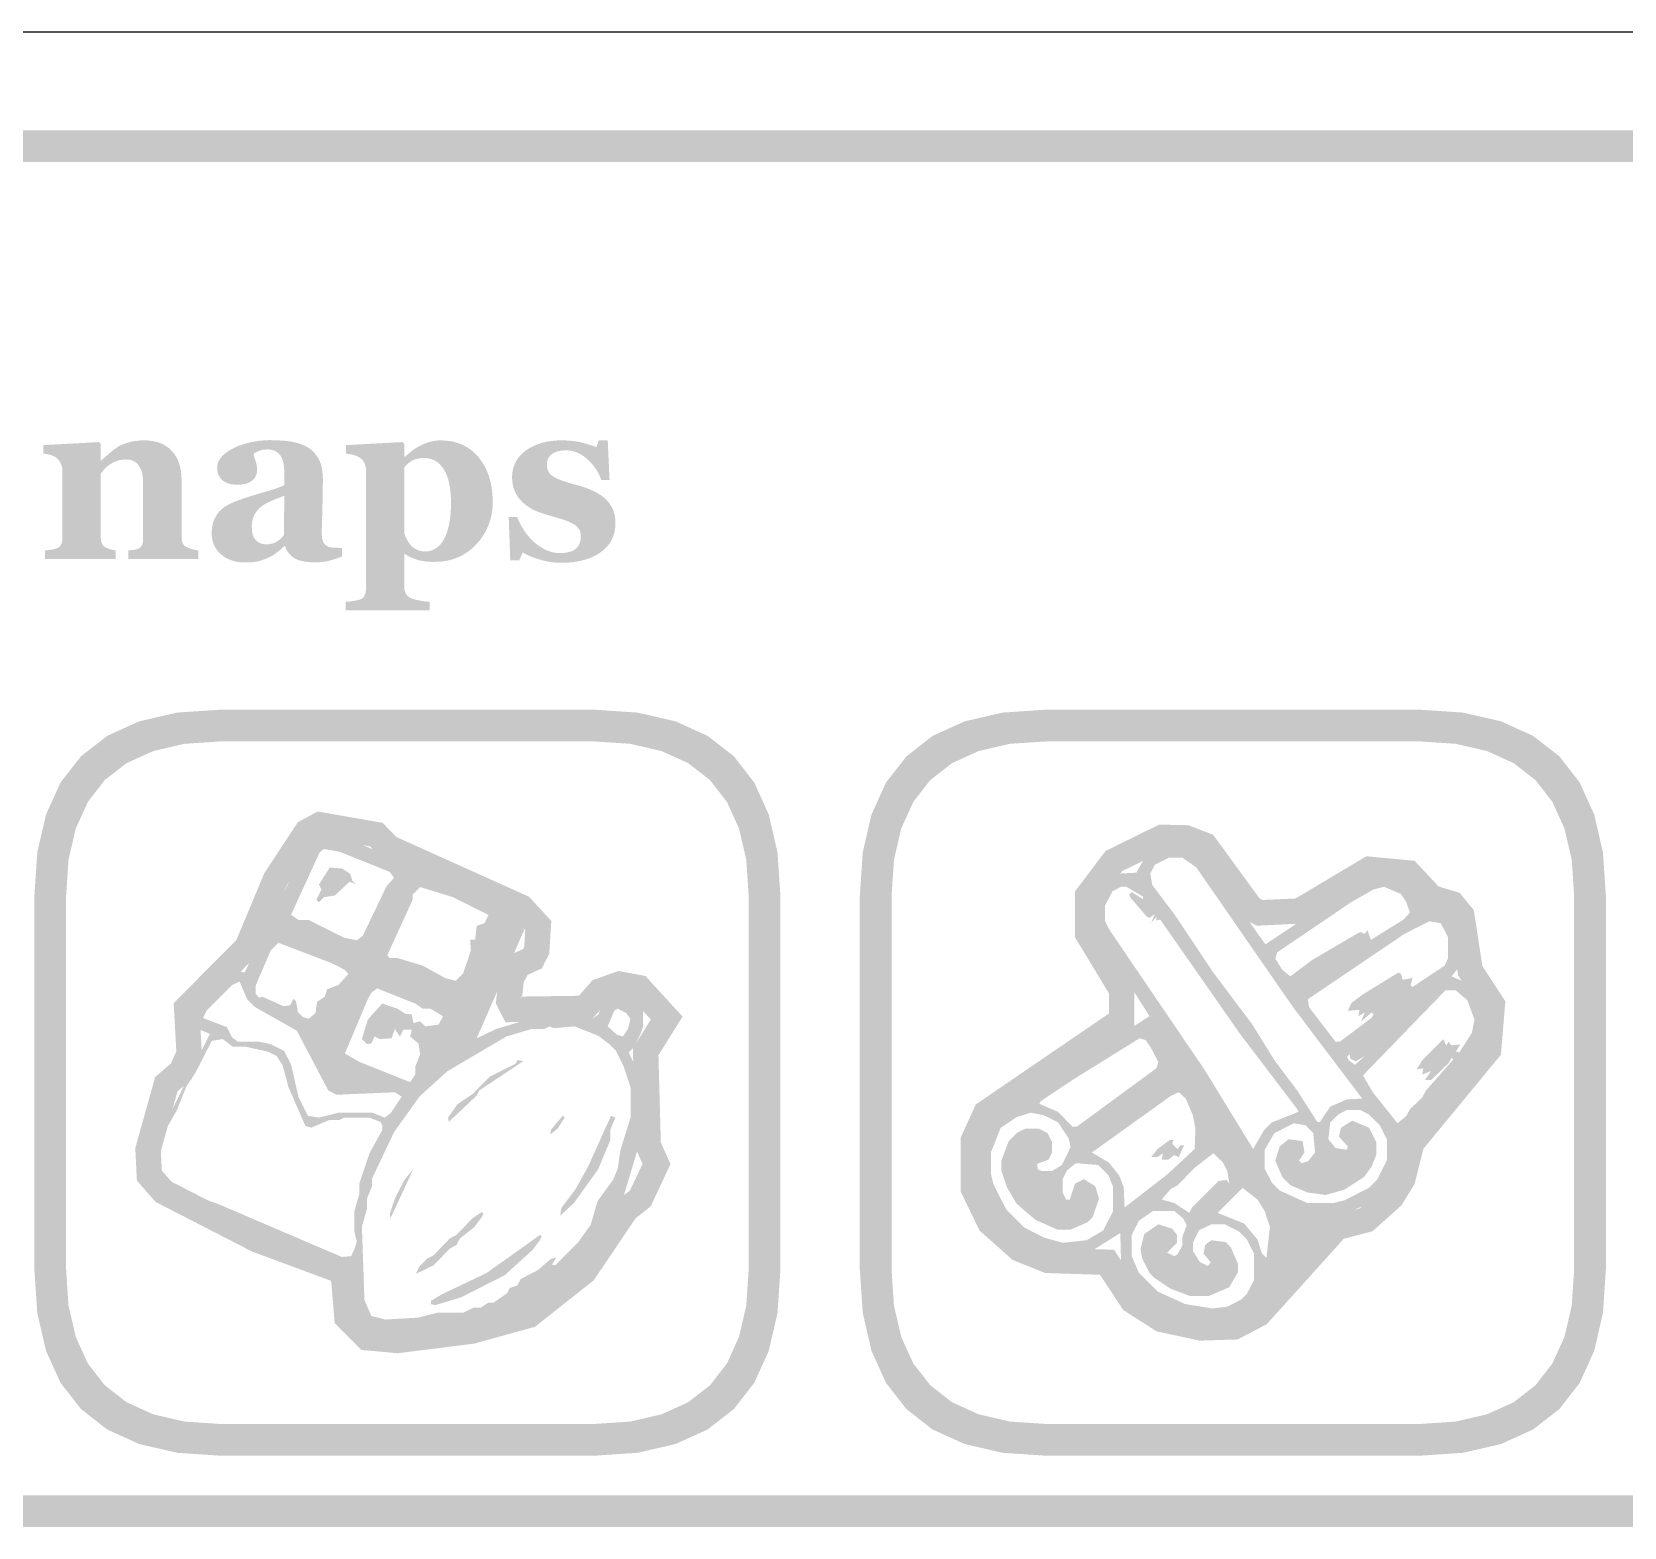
# Model space of a CAD drawing. Header units: millimetres. Extents: x 6 to 441, y 6 to 299.
# Drawn here: x 85.67 to 105.73, y 51.2 to 70.04 of the extents above; entities that cross this region are included whole.
import ezdxf

# ---------------------------------------------------------------- set-up
doc = ezdxf.new("R2010")
doc.units = ezdxf.units.MM
doc.layers.add('CUT', color=1, linetype='Continuous')
doc.layers.add('RASTER', color=7, linetype='Continuous')

msp = doc.modelspace()

# ---------------------------------------------------------------- hatches: boundary and pattern name
at = {"layer": 'RASTER'}
h = msp.add_hatch(color=7, dxfattribs=at)
h.paths.add_polyline_path([(49.2, 66.6), (49.234, 67.116), (49.338, 67.563), (49.509, 67.941), (49.75, 68.25), (50.059, 68.491), (50.438, 68.663), (50.884, 68.766), (51.4, 68.8), (108.6, 68.8), (109.116, 68.766), (109.563, 68.663), (109.941, 68.491), (110.25, 68.25), (110.491, 67.941), (110.663, 67.563), (110.766, 67.116), (110.8, 66.6), (110.8, 53.4), (110.766, 52.884), (110.663, 52.438), (110.491, 52.059), (110.25, 51.75), (109.941, 51.509), (109.563, 51.338), (109.116, 51.234), (108.6, 51.2), (51.4, 51.2), (50.884, 51.234), (50.438, 51.337), (50.059, 51.509), (49.75, 51.75), (49.509, 52.059), (49.338, 52.438), (49.234, 52.884), (49.2, 53.4)])
h.paths.add_polyline_path([(49.6, 66.6), (49.6, 53.4), (49.628, 52.978), (49.713, 52.613), (49.853, 52.303), (50.05, 52.05), (50.303, 51.853), (50.613, 51.712), (50.978, 51.628), (51.4, 51.6), (108.6, 51.6), (109.022, 51.628), (109.387, 51.712), (109.697, 51.853), (109.95, 52.05), (110.147, 52.303), (110.288, 52.613), (110.372, 52.978), (110.4, 53.4), (110.4, 66.6), (110.372, 67.022), (110.288, 67.387), (110.147, 67.697), (109.95, 67.95), (109.697, 68.147), (109.387, 68.288), (109.022, 68.372), (108.6, 68.4), (51.4, 68.4), (50.978, 68.372), (50.613, 68.288), (50.303, 68.147), (50.05, 67.95), (49.853, 67.697), (49.713, 67.387), (49.628, 67.022), (49.6, 66.6)], flags=0)
for points in [[(87.767, 63.4), (86.885, 63.4), (86.885, 63.507), (86.893, 63.508), (86.9, 63.508), (86.908, 63.509), (86.916, 63.51), (86.925, 63.511), (86.934, 63.512), (86.943, 63.513), (86.953, 63.514), (86.962, 63.515), (86.971, 63.517), (86.98, 63.518), (86.988, 63.52), (86.995, 63.522), (87.001, 63.524), (87.008, 63.526), (87.013, 63.529), (87.02, 63.533), (87.027, 63.538), (87.034, 63.543), (87.039, 63.549), (87.045, 63.555), (87.049, 63.561), (87.053, 63.568), (87.057, 63.576), (87.06, 63.584), (87.063, 63.593), (87.065, 63.603), (87.067, 63.614), (87.068, 63.626), (87.069, 63.638), (87.07, 63.652), (87.07, 63.667), (87.07, 64.352), (87.069, 64.388), (87.067, 64.422), (87.062, 64.454), (87.056, 64.483), (87.049, 64.51), (87.039, 64.535), (87.028, 64.557), (87.015, 64.577), (87.001, 64.595), (86.984, 64.61), (86.967, 64.623), (86.947, 64.634), (86.926, 64.642), (86.903, 64.648), (86.879, 64.651), (86.853, 64.652), (86.839, 64.652), (86.824, 64.651), (86.81, 64.65), (86.797, 64.648), (86.783, 64.646), (86.77, 64.643), (86.757, 64.639), (86.744, 64.635), (86.732, 64.63), (86.719, 64.625), (86.707, 64.619), (86.694, 64.613), (86.682, 64.607), (86.67, 64.599), (86.657, 64.592), (86.645, 64.584), (86.635, 64.576), (86.625, 64.569), (86.616, 64.561), (86.607, 64.554), (86.599, 64.546), (86.591, 64.539), (86.584, 64.531), (86.577, 64.524), (86.571, 64.516), (86.565, 64.509), (86.559, 64.501), (86.554, 64.495), (86.548, 64.488), (86.543, 64.482), (86.538, 64.475), (86.534, 64.469), (86.534, 63.683), (86.534, 63.67), (86.535, 63.658), (86.536, 63.647), (86.538, 63.636), (86.54, 63.625), (86.542, 63.615), (86.545, 63.606), (86.549, 63.597), (86.553, 63.589), (86.557, 63.581), (86.562, 63.574), (86.568, 63.567), (86.574, 63.561), (86.581, 63.555), (86.589, 63.55), (86.597, 63.545), (86.603, 63.542), (86.609, 63.539), (86.616, 63.536), (86.623, 63.533), (86.631, 63.53), (86.639, 63.527), (86.647, 63.524), (86.656, 63.522), (86.664, 63.519), (86.673, 63.517), (86.682, 63.515), (86.69, 63.513), (86.699, 63.511), (86.707, 63.509), (86.716, 63.508), (86.724, 63.507), (86.724, 63.4), (85.834, 63.4), (85.834, 63.507), (85.843, 63.508), (85.852, 63.509), (85.861, 63.509), (85.871, 63.51), (85.88, 63.511), (85.889, 63.513), (85.898, 63.514), (85.908, 63.515), (85.917, 63.516), (85.926, 63.518), (85.934, 63.519), (85.942, 63.521), (85.95, 63.523), (85.958, 63.525), (85.965, 63.527), (85.971, 63.529), (85.983, 63.533), (85.993, 63.538), (86.002, 63.543), (86.011, 63.549), (86.019, 63.556), (86.025, 63.563), (86.031, 63.571), (86.036, 63.579), (86.04, 63.587), (86.044, 63.597), (86.047, 63.607), (86.049, 63.618), (86.051, 63.629), (86.052, 63.641), (86.053, 63.653), (86.053, 63.667), (86.053, 64.519), (86.053, 64.53), (86.052, 64.542), (86.05, 64.553), (86.048, 64.564), (86.044, 64.575), (86.04, 64.586), (86.036, 64.597), (86.03, 64.608), (86.024, 64.619), (86.017, 64.629), (86.01, 64.639), (86.003, 64.648), (85.995, 64.657), (85.987, 64.665), (85.978, 64.673), (85.969, 64.68), (85.962, 64.685), (85.954, 64.689), (85.947, 64.693), (85.939, 64.696), (85.93, 64.7), (85.921, 64.703), (85.912, 64.707), (85.902, 64.71), (85.892, 64.712), (85.881, 64.715), (85.871, 64.717), (85.86, 64.719), (85.848, 64.721), (85.837, 64.723), (85.825, 64.724), (85.813, 64.726), (85.813, 64.833), (86.512, 64.871), (86.534, 64.849), (86.534, 64.636), (86.54, 64.636), (86.55, 64.646), (86.561, 64.656), (86.573, 64.666), (86.585, 64.677), (86.598, 64.688), (86.611, 64.699), (86.625, 64.712), (86.639, 64.724), (86.654, 64.737), (86.668, 64.749), (86.682, 64.76), (86.696, 64.771), (86.709, 64.781), (86.722, 64.79), (86.735, 64.799), (86.748, 64.808), (86.762, 64.816), (86.777, 64.825), (86.793, 64.833), (86.81, 64.84), (86.829, 64.848), (86.848, 64.855), (86.868, 64.861), (86.89, 64.868), (86.912, 64.874), (86.935, 64.879), (86.957, 64.883), (86.981, 64.886), (87.004, 64.889), (87.028, 64.891), (87.053, 64.892), (87.077, 64.893), (87.135, 64.891), (87.189, 64.884), (87.24, 64.874), (87.286, 64.859), (87.329, 64.84), (87.368, 64.816), (87.404, 64.789), (87.436, 64.757), (87.464, 64.722), (87.488, 64.684), (87.508, 64.643), (87.525, 64.6), (87.538, 64.553), (87.547, 64.504), (87.553, 64.452), (87.555, 64.398), (87.555, 63.68), (87.555, 63.667), (87.556, 63.654), (87.557, 63.642), (87.559, 63.631), (87.561, 63.621), (87.564, 63.611), (87.567, 63.602), (87.571, 63.593), (87.576, 63.586), (87.581, 63.578), (87.587, 63.571), (87.594, 63.564), (87.602, 63.558), (87.611, 63.552), (87.621, 63.547), (87.631, 63.542), (87.637, 63.54), (87.644, 63.537), (87.65, 63.534), (87.657, 63.532), (87.665, 63.529), (87.672, 63.527), (87.681, 63.524), (87.689, 63.522), (87.698, 63.519), (87.707, 63.517), (87.716, 63.515), (87.726, 63.513), (87.736, 63.511), (87.746, 63.509), (87.756, 63.508), (87.767, 63.507)], [(92.342, 63.35), (92.307, 63.351), (92.271, 63.353), (92.236, 63.356), (92.202, 63.361), (92.167, 63.367), (92.133, 63.374), (92.098, 63.382), (92.064, 63.392), (92.032, 63.402), (92.001, 63.413), (91.971, 63.424), (91.944, 63.435), (91.919, 63.446), (91.895, 63.457), (91.874, 63.469), (91.854, 63.481), (91.81, 63.381), (91.696, 63.381), (91.677, 63.927), (91.784, 63.927), (91.79, 63.911), (91.797, 63.893), (91.805, 63.876), (91.813, 63.857), (91.823, 63.838), (91.833, 63.819), (91.845, 63.799), (91.857, 63.779), (91.87, 63.758), (91.884, 63.738), (91.898, 63.719), (91.912, 63.7), (91.927, 63.682), (91.942, 63.664), (91.958, 63.647), (91.974, 63.63), (91.992, 63.614), (92.01, 63.598), (92.029, 63.583), (92.048, 63.569), (92.068, 63.556), (92.089, 63.543), (92.11, 63.53), (92.132, 63.519), (92.154, 63.508), (92.177, 63.499), (92.2, 63.491), (92.224, 63.485), (92.247, 63.48), (92.272, 63.476), (92.296, 63.474), (92.322, 63.473), (92.354, 63.474), (92.384, 63.476), (92.412, 63.481), (92.438, 63.486), (92.462, 63.494), (92.483, 63.502), (92.503, 63.513), (92.52, 63.525), (92.535, 63.539), (92.549, 63.555), (92.56, 63.572), (92.569, 63.591), (92.576, 63.612), (92.581, 63.635), (92.584, 63.659), (92.585, 63.686), (92.585, 63.7), (92.583, 63.714), (92.581, 63.727), (92.578, 63.739), (92.574, 63.751), (92.569, 63.762), (92.563, 63.772), (92.556, 63.782), (92.548, 63.792), (92.54, 63.801), (92.531, 63.809), (92.521, 63.818), (92.511, 63.826), (92.5, 63.834), (92.488, 63.841), (92.475, 63.848), (92.461, 63.855), (92.446, 63.862), (92.431, 63.869), (92.415, 63.875), (92.4, 63.881), (92.383, 63.887), (92.367, 63.893), (92.35, 63.898), (92.333, 63.903), (92.314, 63.909), (92.295, 63.915), (92.274, 63.921), (92.253, 63.927), (92.23, 63.934), (92.207, 63.941), (92.182, 63.948), (92.158, 63.955), (92.134, 63.963), (92.112, 63.97), (92.09, 63.977), (92.069, 63.985), (92.049, 63.992), (92.03, 64), (92.012, 64.007), (91.994, 64.015), (91.976, 64.024), (91.958, 64.035), (91.939, 64.046), (91.921, 64.058), (91.902, 64.072), (91.883, 64.086), (91.865, 64.102), (91.848, 64.116), (91.833, 64.132), (91.819, 64.148), (91.805, 64.165), (91.792, 64.182), (91.78, 64.201), (91.769, 64.22), (91.759, 64.239), (91.75, 64.26), (91.742, 64.282), (91.735, 64.304), (91.729, 64.328), (91.725, 64.352), (91.722, 64.378), (91.72, 64.404), (91.719, 64.431), (91.722, 64.482), (91.73, 64.53), (91.744, 64.575), (91.763, 64.618), (91.787, 64.659), (91.817, 64.697), (91.852, 64.732), (91.893, 64.765), (91.938, 64.795), (91.987, 64.821), (92.038, 64.843), (92.094, 64.861), (92.152, 64.875), (92.214, 64.885), (92.279, 64.891), (92.348, 64.893), (92.381, 64.892), (92.413, 64.891), (92.445, 64.889), (92.476, 64.886), (92.506, 64.882), (92.536, 64.877), (92.565, 64.872), (92.593, 64.866), (92.621, 64.859), (92.647, 64.852), (92.672, 64.845), (92.696, 64.837), (92.719, 64.83), (92.741, 64.822), (92.762, 64.814), (92.781, 64.806), (92.812, 64.893), (92.924, 64.893), (92.947, 64.393), (92.843, 64.393), (92.829, 64.431), (92.813, 64.467), (92.794, 64.502), (92.773, 64.535), (92.75, 64.567), (92.725, 64.598), (92.697, 64.628), (92.667, 64.656), (92.636, 64.682), (92.604, 64.704), (92.571, 64.723), (92.538, 64.739), (92.504, 64.751), (92.47, 64.76), (92.435, 64.765), (92.399, 64.767), (92.372, 64.766), (92.346, 64.764), (92.321, 64.76), (92.298, 64.755), (92.277, 64.748), (92.257, 64.74), (92.239, 64.731), (92.222, 64.72), (92.207, 64.708), (92.194, 64.694), (92.183, 64.68), (92.174, 64.664), (92.167, 64.647), (92.161, 64.629), (92.158, 64.61), (92.157, 64.589), (92.159, 64.563), (92.163, 64.538), (92.171, 64.515), (92.181, 64.494), (92.194, 64.474), (92.211, 64.457), (92.23, 64.442), (92.252, 64.428), (92.277, 64.416), (92.304, 64.404), (92.333, 64.392), (92.365, 64.38), (92.4, 64.368), (92.436, 64.357), (92.475, 64.346), (92.516, 64.335), (92.58, 64.317), (92.639, 64.298), (92.693, 64.277), (92.743, 64.255), (92.789, 64.231), (92.831, 64.206), (92.868, 64.179), (92.9, 64.151), (92.929, 64.121), (92.953, 64.089), (92.974, 64.054), (92.991, 64.018), (93.005, 63.98), (93.014, 63.94), (93.02, 63.898), (93.022, 63.854), (93.019, 63.796), (93.01, 63.741), (92.995, 63.689), (92.975, 63.641), (92.948, 63.596), (92.916, 63.555), (92.878, 63.517), (92.833, 63.482), (92.785, 63.451), (92.732, 63.424), (92.676, 63.402), (92.617, 63.383), (92.553, 63.369), (92.486, 63.358), (92.416, 63.352), (92.342, 63.35)]]:
    msp.add_hatch(color=7, dxfattribs=at).paths.add_polyline_path(points)
h = msp.add_hatch(color=7, dxfattribs=at)
h.paths.add_polyline_path([(89.578, 63.431), (89.561, 63.424), (89.544, 63.417), (89.526, 63.411), (89.508, 63.404), (89.488, 63.398), (89.468, 63.391), (89.447, 63.385), (89.426, 63.379), (89.403, 63.374), (89.381, 63.369), (89.358, 63.365), (89.335, 63.362), (89.312, 63.359), (89.288, 63.358), (89.264, 63.356), (89.24, 63.356), (89.196, 63.357), (89.155, 63.359), (89.118, 63.364), (89.083, 63.369), (89.051, 63.377), (89.023, 63.386), (88.997, 63.397), (88.974, 63.41), (88.954, 63.424), (88.935, 63.439), (88.918, 63.456), (88.903, 63.475), (88.889, 63.494), (88.877, 63.516), (88.867, 63.538), (88.859, 63.563), (88.85, 63.563), (88.837, 63.55), (88.825, 63.539), (88.813, 63.527), (88.801, 63.516), (88.789, 63.506), (88.777, 63.496), (88.765, 63.487), (88.754, 63.478), (88.742, 63.469), (88.73, 63.461), (88.718, 63.453), (88.706, 63.445), (88.694, 63.438), (88.681, 63.431), (88.668, 63.424), (88.655, 63.418), (88.638, 63.41), (88.621, 63.403), (88.604, 63.396), (88.587, 63.39), (88.571, 63.384), (88.555, 63.379), (88.538, 63.374), (88.522, 63.37), (88.506, 63.366), (88.487, 63.363), (88.468, 63.361), (88.446, 63.358), (88.423, 63.357), (88.398, 63.356), (88.372, 63.355), (88.344, 63.355), (88.303, 63.356), (88.263, 63.361), (88.224, 63.369), (88.187, 63.38), (88.152, 63.394), (88.118, 63.411), (88.085, 63.431), (88.054, 63.455), (88.026, 63.481), (88.002, 63.509), (87.981, 63.539), (87.964, 63.572), (87.951, 63.606), (87.942, 63.642), (87.936, 63.68), (87.934, 63.721), (87.935, 63.744), (87.936, 63.767), (87.938, 63.788), (87.941, 63.809), (87.945, 63.829), (87.949, 63.848), (87.955, 63.866), (87.961, 63.883), (87.968, 63.899), (87.975, 63.915), (87.984, 63.93), (87.993, 63.945), (88.002, 63.96), (88.013, 63.974), (88.024, 63.988), (88.035, 64.001), (88.047, 64.012), (88.058, 64.023), (88.07, 64.033), (88.083, 64.043), (88.096, 64.053), (88.109, 64.062), (88.123, 64.07), (88.137, 64.078), (88.152, 64.086), (88.167, 64.093), (88.182, 64.101), (88.198, 64.108), (88.214, 64.115), (88.23, 64.122), (88.247, 64.129), (88.264, 64.135), (88.298, 64.147), (88.333, 64.16), (88.37, 64.172), (88.409, 64.185), (88.449, 64.197), (88.491, 64.21), (88.535, 64.223), (88.58, 64.236), (88.625, 64.249), (88.666, 64.261), (88.705, 64.273), (88.74, 64.285), (88.772, 64.296), (88.801, 64.308), (88.827, 64.318), (88.85, 64.329), (88.85, 64.469), (88.85, 64.479), (88.849, 64.489), (88.849, 64.5), (88.848, 64.512), (88.848, 64.524), (88.847, 64.537), (88.845, 64.551), (88.844, 64.566), (88.842, 64.581), (88.84, 64.595), (88.838, 64.608), (88.835, 64.621), (88.832, 64.634), (88.828, 64.645), (88.824, 64.657), (88.819, 64.667), (88.814, 64.679), (88.807, 64.69), (88.8, 64.7), (88.793, 64.71), (88.784, 64.72), (88.775, 64.729), (88.765, 64.738), (88.755, 64.746), (88.743, 64.754), (88.731, 64.76), (88.718, 64.766), (88.704, 64.77), (88.689, 64.774), (88.673, 64.776), (88.656, 64.778), (88.639, 64.778), (88.623, 64.778), (88.608, 64.777), (88.594, 64.776), (88.58, 64.774), (88.567, 64.771), (88.554, 64.768), (88.542, 64.764), (88.531, 64.76), (88.521, 64.756), (88.511, 64.751), (88.501, 64.746), (88.492, 64.742), (88.484, 64.737), (88.476, 64.732), (88.469, 64.728), (88.462, 64.723), (88.463, 64.715), (88.465, 64.706), (88.467, 64.696), (88.47, 64.686), (88.473, 64.674), (88.477, 64.662), (88.482, 64.648), (88.487, 64.633), (88.491, 64.618), (88.496, 64.604), (88.499, 64.589), (88.502, 64.574), (88.504, 64.56), (88.506, 64.546), (88.507, 64.532), (88.507, 64.518), (88.507, 64.511), (88.506, 64.504), (88.505, 64.497), (88.504, 64.49), (88.502, 64.482), (88.5, 64.473), (88.497, 64.465), (88.494, 64.455), (88.49, 64.446), (88.487, 64.438), (88.482, 64.43), (88.478, 64.422), (88.473, 64.415), (88.468, 64.408), (88.462, 64.402), (88.456, 64.396), (88.447, 64.389), (88.438, 64.382), (88.429, 64.376), (88.42, 64.37), (88.411, 64.365), (88.401, 64.36), (88.391, 64.355), (88.38, 64.351), (88.369, 64.347), (88.357, 64.344), (88.343, 64.341), (88.327, 64.339), (88.311, 64.337), (88.293, 64.336), (88.273, 64.335), (88.252, 64.335), (88.222, 64.335), (88.194, 64.338), (88.168, 64.343), (88.144, 64.349), (88.122, 64.358), (88.101, 64.368), (88.083, 64.38), (88.066, 64.394), (88.051, 64.409), (88.039, 64.426), (88.028, 64.443), (88.019, 64.462), (88.012, 64.482), (88.007, 64.503), (88.004, 64.525), (88.003, 64.548), (88.004, 64.569), (88.007, 64.588), (88.012, 64.608), (88.019, 64.626), (88.029, 64.644), (88.04, 64.662), (88.053, 64.679), (88.068, 64.696), (88.085, 64.712), (88.103, 64.727), (88.121, 64.741), (88.141, 64.755), (88.161, 64.768), (88.182, 64.781), (88.204, 64.792), (88.227, 64.803), (88.251, 64.814), (88.275, 64.824), (88.3, 64.833), (88.327, 64.842), (88.354, 64.851), (88.381, 64.858), (88.41, 64.865), (88.44, 64.871), (88.469, 64.877), (88.499, 64.882), (88.527, 64.886), (88.555, 64.89), (88.583, 64.892), (88.61, 64.894), (88.636, 64.895), (88.662, 64.896), (88.698, 64.895), (88.732, 64.895), (88.766, 64.893), (88.799, 64.891), (88.831, 64.889), (88.862, 64.886), (88.893, 64.883), (88.923, 64.879), (88.952, 64.874), (88.981, 64.868), (89.009, 64.861), (89.036, 64.853), (89.062, 64.844), (89.088, 64.833), (89.113, 64.822), (89.137, 64.809), (89.159, 64.796), (89.18, 64.781), (89.2, 64.764), (89.218, 64.746), (89.236, 64.727), (89.252, 64.706), (89.267, 64.684), (89.281, 64.66), (89.294, 64.635), (89.305, 64.608), (89.314, 64.579), (89.321, 64.548), (89.327, 64.516), (89.331, 64.481), (89.334, 64.445), (89.335, 64.406), (89.335, 64.364), (89.334, 64.32), (89.334, 64.274), (89.333, 64.225), (89.332, 64.175), (89.331, 64.123), (89.33, 64.07), (89.328, 64.014), (89.327, 63.959), (89.325, 63.91), (89.324, 63.865), (89.323, 63.826), (89.322, 63.791), (89.322, 63.761), (89.322, 63.735), (89.322, 63.715), (89.322, 63.699), (89.323, 63.684), (89.324, 63.669), (89.326, 63.656), (89.329, 63.643), (89.333, 63.632), (89.337, 63.621), (89.341, 63.611), (89.347, 63.602), (89.353, 63.593), (89.359, 63.585), (89.366, 63.578), (89.374, 63.571), (89.383, 63.565), (89.392, 63.559), (89.402, 63.554), (89.409, 63.551), (89.416, 63.549), (89.425, 63.546), (89.434, 63.544), (89.444, 63.543), (89.456, 63.542), (89.468, 63.541), (89.48, 63.54), (89.494, 63.539), (89.507, 63.539), (89.519, 63.539), (89.532, 63.538), (89.544, 63.538), (89.555, 63.538), (89.567, 63.538), (89.578, 63.538)])
h.paths.add_polyline_path([(88.85, 64.194), (88.829, 64.187), (88.809, 64.18), (88.789, 64.172), (88.768, 64.164), (88.748, 64.156), (88.728, 64.148), (88.707, 64.139), (88.687, 64.13), (88.668, 64.121), (88.649, 64.112), (88.631, 64.103), (88.614, 64.093), (88.598, 64.084), (88.583, 64.074), (88.569, 64.065), (88.555, 64.055), (88.542, 64.044), (88.53, 64.033), (88.518, 64.021), (88.507, 64.008), (88.497, 63.995), (88.487, 63.98), (88.479, 63.966), (88.47, 63.95), (88.463, 63.934), (88.457, 63.917), (88.452, 63.899), (88.447, 63.881), (88.444, 63.862), (88.442, 63.842), (88.44, 63.821), (88.44, 63.8), (88.441, 63.772), (88.443, 63.747), (88.447, 63.723), (88.453, 63.701), (88.46, 63.682), (88.469, 63.664), (88.48, 63.648), (88.492, 63.634), (88.505, 63.622), (88.519, 63.612), (88.534, 63.603), (88.55, 63.596), (88.566, 63.59), (88.583, 63.586), (88.601, 63.584), (88.62, 63.583), (88.64, 63.584), (88.658, 63.585), (88.676, 63.588), (88.693, 63.591), (88.709, 63.596), (88.725, 63.602), (88.739, 63.608), (88.752, 63.616), (88.765, 63.625), (88.778, 63.634), (88.79, 63.643), (88.801, 63.653), (88.813, 63.663), (88.823, 63.674), (88.834, 63.686), (88.844, 63.697)], flags=0)
h = msp.add_hatch(color=7, dxfattribs=at)
h.paths.add_polyline_path([(91.475, 64.113), (91.472, 64.037), (91.462, 63.964), (91.446, 63.894), (91.423, 63.826), (91.394, 63.761), (91.359, 63.699), (91.317, 63.64), (91.268, 63.583), (91.215, 63.531), (91.158, 63.486), (91.098, 63.448), (91.034, 63.417), (90.967, 63.393), (90.897, 63.376), (90.823, 63.365), (90.745, 63.362), (90.711, 63.362), (90.678, 63.364), (90.647, 63.366), (90.618, 63.369), (90.59, 63.373), (90.564, 63.378), (90.54, 63.384), (90.517, 63.39), (90.495, 63.398), (90.475, 63.406), (90.455, 63.414), (90.437, 63.422), (90.419, 63.431), (90.402, 63.44), (90.387, 63.45), (90.372, 63.46), (90.36, 63.46), (90.36, 63.048), (90.36, 63.036), (90.362, 63.024), (90.363, 63.012), (90.366, 63), (90.369, 62.99), (90.373, 62.979), (90.377, 62.969), (90.383, 62.959), (90.389, 62.95), (90.395, 62.941), (90.402, 62.933), (90.41, 62.926), (90.418, 62.919), (90.427, 62.913), (90.437, 62.908), (90.447, 62.903), (90.457, 62.899), (90.468, 62.896), (90.481, 62.892), (90.494, 62.888), (90.509, 62.884), (90.524, 62.881), (90.541, 62.877), (90.559, 62.874), (90.576, 62.871), (90.593, 62.868), (90.61, 62.866), (90.625, 62.864), (90.64, 62.862), (90.654, 62.86), (90.667, 62.859), (90.679, 62.858), (90.679, 62.75), (89.622, 62.75), (89.622, 62.858), (89.631, 62.859), (89.641, 62.86), (89.652, 62.861), (89.663, 62.862), (89.675, 62.864), (89.687, 62.865), (89.7, 62.867), (89.714, 62.869), (89.728, 62.871), (89.74, 62.873), (89.752, 62.875), (89.763, 62.877), (89.773, 62.879), (89.782, 62.881), (89.79, 62.884), (89.798, 62.886), (89.809, 62.89), (89.819, 62.895), (89.829, 62.901), (89.837, 62.908), (89.844, 62.915), (89.851, 62.923), (89.857, 62.931), (89.861, 62.941), (89.865, 62.951), (89.869, 62.961), (89.872, 62.971), (89.874, 62.982), (89.876, 62.994), (89.877, 63.005), (89.878, 63.017), (89.878, 63.029), (89.878, 64.528), (89.877, 64.54), (89.875, 64.551), (89.873, 64.563), (89.87, 64.573), (89.867, 64.584), (89.864, 64.594), (89.86, 64.604), (89.855, 64.613), (89.851, 64.622), (89.845, 64.631), (89.839, 64.639), (89.832, 64.647), (89.824, 64.655), (89.816, 64.663), (89.807, 64.67), (89.798, 64.677), (89.79, 64.682), (89.782, 64.686), (89.773, 64.691), (89.764, 64.695), (89.754, 64.699), (89.743, 64.702), (89.732, 64.706), (89.72, 64.709), (89.708, 64.712), (89.696, 64.715), (89.684, 64.717), (89.672, 64.719), (89.66, 64.721), (89.648, 64.723), (89.636, 64.724), (89.625, 64.726), (89.625, 64.833), (90.338, 64.871), (90.36, 64.852), (90.36, 64.689), (90.372, 64.686), (90.396, 64.71), (90.421, 64.732), (90.447, 64.754), (90.474, 64.773), (90.501, 64.792), (90.529, 64.809), (90.557, 64.824), (90.586, 64.838), (90.616, 64.851), (90.645, 64.862), (90.675, 64.872), (90.704, 64.879), (90.733, 64.885), (90.762, 64.889), (90.791, 64.892), (90.82, 64.893), (90.894, 64.889), (90.964, 64.879), (91.03, 64.862), (91.091, 64.839), (91.149, 64.809), (91.203, 64.772), (91.253, 64.728), (91.299, 64.678), (91.34, 64.622), (91.376, 64.562), (91.406, 64.498), (91.431, 64.43), (91.45, 64.357), (91.464, 64.28), (91.472, 64.199), (91.475, 64.113)])
h.paths.add_polyline_path([(90.949, 64.108), (90.949, 64.135), (90.948, 64.162), (90.947, 64.189), (90.945, 64.215), (90.943, 64.241), (90.94, 64.267), (90.937, 64.292), (90.933, 64.318), (90.928, 64.342), (90.923, 64.367), (90.917, 64.39), (90.911, 64.413), (90.903, 64.435), (90.895, 64.456), (90.886, 64.477), (90.876, 64.497), (90.865, 64.516), (90.854, 64.535), (90.842, 64.552), (90.83, 64.568), (90.816, 64.583), (90.802, 64.598), (90.787, 64.611), (90.771, 64.623), (90.754, 64.634), (90.737, 64.644), (90.718, 64.652), (90.699, 64.658), (90.678, 64.663), (90.657, 64.667), (90.635, 64.669), (90.612, 64.67), (90.589, 64.67), (90.567, 64.668), (90.546, 64.665), (90.526, 64.662), (90.508, 64.657), (90.491, 64.651), (90.475, 64.645), (90.46, 64.637), (90.446, 64.629), (90.432, 64.619), (90.419, 64.61), (90.406, 64.599), (90.394, 64.588), (90.382, 64.576), (90.371, 64.564), (90.36, 64.551), (90.36, 63.721), (90.363, 63.713), (90.366, 63.705), (90.369, 63.696), (90.373, 63.687), (90.377, 63.678), (90.382, 63.667), (90.388, 63.657), (90.394, 63.645), (90.4, 63.634), (90.406, 63.623), (90.412, 63.613), (90.419, 63.604), (90.425, 63.595), (90.431, 63.586), (90.437, 63.579), (90.444, 63.571), (90.453, 63.562), (90.463, 63.553), (90.473, 63.545), (90.483, 63.537), (90.493, 63.53), (90.504, 63.524), (90.516, 63.518), (90.527, 63.513), (90.539, 63.508), (90.551, 63.504), (90.563, 63.501), (90.576, 63.499), (90.589, 63.496), (90.602, 63.495), (90.616, 63.494), (90.63, 63.494), (90.665, 63.496), (90.699, 63.504), (90.73, 63.516), (90.76, 63.533), (90.788, 63.555), (90.815, 63.582), (90.839, 63.613), (90.862, 63.65), (90.882, 63.691), (90.9, 63.737), (90.915, 63.787), (90.927, 63.842), (90.937, 63.902), (90.944, 63.966), (90.948, 64.034), (90.949, 64.108)], flags=0)
h = msp.add_hatch(color=7, dxfattribs=at)
h.paths.add_polyline_path([(85.7, 59.15), (85.737, 59.701), (85.847, 60.178), (86.03, 60.582), (86.287, 60.912), (86.618, 61.17), (87.022, 61.353), (87.499, 61.463), (88.05, 61.5), (92.75, 61.5), (93.301, 61.463), (93.778, 61.353), (94.182, 61.17), (94.513, 60.913), (94.77, 60.582), (94.953, 60.178), (95.063, 59.701), (95.1, 59.15), (95.1, 54.45), (95.063, 53.899), (94.953, 53.422), (94.77, 53.018), (94.512, 52.687), (94.182, 52.43), (93.778, 52.247), (93.301, 52.137), (92.75, 52.1), (88.05, 52.1), (87.499, 52.137), (87.022, 52.247), (86.618, 52.43), (86.288, 52.688), (86.03, 53.018), (85.847, 53.422), (85.737, 53.899), (85.7, 54.45)])
h.paths.add_polyline_path([(86.1, 59.15), (86.1, 54.45), (86.13, 53.993), (86.222, 53.597), (86.374, 53.262), (86.587, 52.988), (86.862, 52.774), (87.197, 52.622), (87.593, 52.53), (88.05, 52.5), (92.75, 52.5), (93.207, 52.53), (93.603, 52.622), (93.938, 52.774), (94.213, 52.988), (94.426, 53.262), (94.578, 53.597), (94.67, 53.993), (94.7, 54.45), (94.7, 59.15), (94.67, 59.607), (94.578, 60.003), (94.426, 60.338), (94.213, 60.612), (93.938, 60.826), (93.603, 60.978), (93.207, 61.07), (92.75, 61.1), (88.05, 61.1), (87.593, 61.07), (87.197, 60.978), (86.862, 60.826), (86.587, 60.613), (86.374, 60.338), (86.222, 60.003), (86.13, 59.607), (86.1, 59.15)], flags=0)
h = msp.add_hatch(color=7, dxfattribs=at)
h.paths.add_polyline_path([(96.1, 59.15), (96.137, 59.701), (96.247, 60.178), (96.43, 60.582), (96.688, 60.912), (97.018, 61.17), (97.422, 61.353), (97.899, 61.463), (98.45, 61.5), (103.15, 61.5), (103.701, 61.463), (104.178, 61.353), (104.582, 61.17), (104.913, 60.913), (105.17, 60.582), (105.353, 60.178), (105.463, 59.701), (105.5, 59.15), (105.5, 54.45), (105.463, 53.899), (105.353, 53.422), (105.17, 53.018), (104.913, 52.687), (104.582, 52.43), (104.178, 52.247), (103.701, 52.137), (103.15, 52.1), (98.45, 52.1), (97.899, 52.137), (97.422, 52.247), (97.018, 52.43), (96.687, 52.688), (96.43, 53.018), (96.247, 53.422), (96.137, 53.899), (96.1, 54.45)])
h.paths.add_polyline_path([(96.5, 59.15), (96.5, 54.45), (96.53, 53.993), (96.622, 53.597), (96.774, 53.262), (96.988, 52.988), (97.262, 52.774), (97.597, 52.622), (97.993, 52.53), (98.45, 52.5), (103.15, 52.5), (103.607, 52.53), (104.003, 52.622), (104.338, 52.774), (104.613, 52.988), (104.826, 53.262), (104.978, 53.597), (105.07, 53.993), (105.1, 54.45), (105.1, 59.15), (105.07, 59.607), (104.978, 60.003), (104.826, 60.338), (104.613, 60.612), (104.338, 60.826), (104.003, 60.978), (103.607, 61.07), (103.15, 61.1), (98.45, 61.1), (97.993, 61.07), (97.597, 60.978), (97.262, 60.826), (96.988, 60.613), (96.774, 60.338), (96.622, 60.003), (96.53, 59.607), (96.5, 59.15)], flags=0)
h = msp.add_hatch(color=7, dxfattribs=at)
h.paths.add_polyline_path([(89.27, 60.217), (90.088, 60.074), (90.26, 59.896), (91.934, 59.142), (92.213, 58.838), (92.187, 58.423), (92.092, 58.239), (91.915, 58.158), (91.866, 58.067), (91.843, 57.859), (91.83, 57.885), (92.56, 57.895), (92.735, 58.093), (93.06, 58.207), (93.398, 58.145), (93.867, 57.633), (93.563, 57.146), (93.593, 56.046), (93.715, 55.775), (93.464, 55.24), (93.275, 55.091), (92.748, 54.31), (92.008, 53.725), (91.241, 53.512), (90.277, 53.391), (89.822, 53.433), (89.484, 53.77), (89.441, 54.289), (89.429, 54.307), (88.444, 54.672), (87.228, 55.297), (86.992, 55.566), (86.972, 55.976), (87.222, 56.871), (87.42, 57.042), (87.489, 57.195), (87.455, 57.801), (88.246, 58.599), (88.597, 59.439), (89.02, 60.082)])
h.paths.add_polyline_path([(89.324, 59.883), (89.243, 59.839), (88.881, 59.288), (88.517, 58.418), (87.782, 57.677), (87.812, 57.135), (87.683, 56.846), (87.504, 56.692), (87.294, 55.94), (87.306, 55.693), (87.428, 55.553), (88.574, 54.965), (89.638, 54.571), (89.753, 54.397), (89.794, 53.914), (89.967, 53.741), (90.271, 53.712), (91.178, 53.827), (91.86, 54.016), (92.511, 54.53), (93.038, 55.312), (93.206, 55.444), (93.363, 55.778), (93.275, 55.973), (93.241, 57.234), (93.467, 57.596), (93.234, 57.85), (93.086, 57.877), (92.92, 57.819), (92.706, 57.577), (91.636, 57.562), (91.514, 57.798), (91.555, 58.164), (91.684, 58.405), (91.859, 58.484), (91.872, 58.51), (91.885, 58.722), (91.742, 58.877), (90.072, 59.629), (89.93, 59.777), (89.324, 59.883)], flags=0)
h = msp.add_hatch(color=7, dxfattribs=at)
h.paths.add_polyline_path([(99.872, 60.052), (100.241, 60.044), (100.552, 59.923), (101.136, 59.122), (101.175, 59.102), (101.591, 59.121), (102.482, 59.653), (103.09, 59.596), (103.393, 59.272), (103.656, 59.193), (103.836, 58.974), (103.944, 58.269), (104.233, 57.827), (104.178, 57.153), (103.201, 55.967), (103.09, 55.523), (102.924, 55.254), (102.56, 54.928), (102.197, 54.833), (101.226, 53.756), (100.86, 53.565), (100.382, 53.55), (99.839, 53.667), (99.418, 53.936), (99.126, 54.38), (98.435, 54.402), (98.024, 54.567), (97.608, 54.938), (97.371, 55.428), (97.371, 56.109), (97.561, 56.526), (99.239, 57.672), (99.239, 57.925), (98.81, 58.634), (98.81, 59.208), (99.197, 59.72)])
h.paths.add_polyline_path([(99.943, 59.73), (99.406, 59.466), (99.13, 59.101), (99.13, 58.724), (99.559, 58.014), (99.559, 57.503), (97.815, 56.312), (97.691, 56.039), (97.691, 55.502), (97.868, 55.135), (98.195, 54.843), (98.501, 54.72), (99.303, 54.695), (99.648, 54.169), (99.963, 53.968), (100.411, 53.871), (100.777, 53.883), (101.027, 54.013), (102.024, 55.119), (102.404, 55.218), (102.676, 55.462), (102.792, 55.648), (102.908, 56.115), (103.867, 57.279), (103.905, 57.743), (103.638, 58.152), (103.533, 58.839), (103.471, 58.915), (103.219, 58.99), (102.939, 59.289), (102.556, 59.325), (101.686, 58.806), (101.104, 58.778), (100.922, 58.872), (100.348, 59.658), (100.177, 59.725), (99.943, 59.73)], flags=0)
h = msp.add_hatch(color=7, dxfattribs=at)
h.paths.add_polyline_path([(89.294, 59.957), (89.412, 59.967), (89.732, 59.839), (91.455, 59.105), (91.784, 58.923), (91.87, 58.722), (91.273, 57.359), (91.519, 57.477), (92.061, 57.637), (92.476, 57.669), (92.732, 57.605), (92.805, 57.659), (92.882, 57.838), (92.955, 57.892), (93.147, 57.892), (93.316, 57.806), (93.37, 57.701), (93.37, 57.509), (93.338, 57.414), (93.252, 57.244), (93.188, 57.181), (93.338, 56.871), (93.37, 56.711), (93.37, 56.36), (93.338, 56.296), (93.306, 55.977), (93.115, 55.339), (92.965, 55.042), (92.646, 54.595), (92.294, 54.244), (92.007, 54.053), (91.647, 53.871), (91.327, 53.775), (91.008, 53.743), (90.944, 53.711), (90.753, 53.711), (90.434, 53.647), (89.987, 53.647), (89.818, 53.733), (89.7, 53.935), (89.7, 54.445), (89.677, 54.487), (88.774, 54.86), (87.858, 55.285), (87.912, 55.307), (88.008, 55.275), (89.572, 54.605), (89.69, 54.614), (89.732, 54.701), (89.763, 54.796), (89.732, 54.924), (89.732, 55.179), (89.795, 55.403), (89.795, 55.53), (89.923, 55.913), (90.083, 56.201), (90.083, 56.264), (90.06, 56.306), (89.923, 56.36), (89.604, 56.36), (89.54, 56.328), (89.412, 56.328), (89.189, 56.233), (89.115, 56.255), (88.902, 56.743), (88.828, 57.021), (88.752, 57.136), (88.646, 57.19), (88.359, 57.254), (88.199, 57.254), (88.072, 57.35), (87.935, 57.327), (87.73, 56.925), (87.615, 56.753), (87.497, 56.456), (87.37, 56.233), (87.306, 56.073), (87.306, 55.977), (87.242, 55.85), (87.242, 55.754), (87.296, 55.648), (87.392, 55.553), (87.839, 55.317), (87.721, 55.339), (87.36, 55.521), (87.264, 55.617), (87.21, 55.722), (87.21, 55.913), (87.306, 56.201), (87.912, 57.414), (87.711, 57.5), (87.689, 57.669), (87.826, 57.851), (87.89, 57.883), (88.094, 58.093), (88.273, 58.202), (88.349, 58.189), (89.147, 59.817), (89.211, 59.913)])
h.paths.add_polyline_path([(89.348, 59.744), (89.294, 59.702), (88.934, 58.914), (89.029, 58.85), (89.157, 58.85), (89.604, 58.626), (89.763, 58.594), (89.837, 58.649), (90.137, 59.274), (90.233, 59.383), (90.178, 59.456), (89.54, 59.712)], flags=0)
h.paths.add_polyline_path([(89.422, 59.511), (89.581, 59.498), (89.677, 59.434), (89.709, 59.338), (89.754, 59.306), (89.668, 59.329), (89.486, 59.159), (89.348, 59.137), (89.285, 59.073), (89.253, 59.105), (89.317, 59.233), (89.285, 59.297)], flags=0)
h.paths.add_polyline_path([(90.561, 59.265), (90.466, 59.169), (90.466, 59.105), (90.146, 58.403), (90.178, 58.371), (90.274, 58.371), (90.593, 58.275), (90.881, 58.116), (91.008, 58.084), (91.104, 58.18), (91.2, 58.467), (91.19, 58.604), (91.254, 58.604), (91.273, 58.776), (91.369, 58.808), (91.423, 58.914), (90.976, 59.137)], flags=0)
h.paths.add_polyline_path([(88.774, 58.563), (88.678, 58.467), (88.487, 58.02), (88.487, 57.924), (88.528, 57.87), (88.573, 57.883), (88.838, 57.765), (88.924, 57.774), (88.965, 57.86), (88.997, 57.828), (89.02, 57.691), (89.084, 57.627), (89.157, 57.605), (89.243, 57.678), (89.262, 57.819), (89.358, 57.883), (89.39, 57.978), (89.53, 58.03), (89.658, 58.17), (89.613, 58.221), (89.444, 58.307)], flags=0)
h.paths.add_polyline_path([(88.286, 58.074), (88.19, 58.03), (87.871, 57.71), (87.826, 57.615), (88.126, 57.5), (88.19, 57.372), (88.263, 57.318), (88.519, 57.318), (88.678, 57.286), (88.847, 57.2), (88.934, 57.031), (89.029, 56.616), (89.147, 56.383), (89.285, 56.36), (89.54, 56.424), (89.955, 56.424), (90.115, 56.36), (90.188, 56.415), (90.328, 56.625), (90.242, 56.679), (89.508, 56.648), (89.403, 56.702), (89.007, 57.455), (88.477, 57.755), (88.381, 57.851)], flags=0)
h.paths.add_polyline_path([(90.019, 57.988), (89.945, 57.934), (89.891, 57.828), (89.613, 57.168), (89.795, 57.062), (90.434, 56.807), (90.498, 56.903), (90.498, 56.999), (90.561, 57.158), (90.539, 57.295), (90.434, 57.382), (90.456, 57.468), (90.348, 57.468), (90.306, 57.382), (90.242, 57.477), (90.201, 57.359), (90.051, 57.35), (89.987, 57.382), (89.945, 57.295), (89.891, 57.286), (89.827, 57.35), (89.901, 57.595), (90.083, 57.797), (90.274, 57.733), (90.37, 57.669), (90.456, 57.659), (90.475, 57.551), (90.561, 57.573), (90.625, 57.509), (90.794, 57.532), (90.849, 57.637), (90.689, 57.733), (90.593, 57.733), (90.498, 57.797)], flags=0)
h.paths.add_polyline_path([(93.051, 57.733), (93.009, 57.71), (92.923, 57.509), (93.041, 57.404), (93.115, 57.382), (93.179, 57.477), (93.211, 57.605), (93.156, 57.678)], flags=0)
h.paths.add_polyline_path([(92.189, 57.509), (92.125, 57.477), (91.966, 57.477), (91.647, 57.382), (90.903, 56.944), (90.552, 56.625), (90.233, 56.178), (89.955, 55.594), (89.955, 55.498), (89.891, 55.339), (89.891, 55.211), (89.827, 54.988), (89.859, 54.062), (89.945, 53.861), (90.124, 53.816), (90.529, 53.839), (90.785, 53.903), (91.104, 53.903), (91.232, 53.966), (91.327, 53.966), (91.423, 54.03), (91.487, 54.03), (91.656, 54.148), (91.688, 54.212), (91.784, 54.244), (91.828, 54.327), (92.039, 54.436), (92.211, 54.582), (92.275, 54.595), (92.221, 54.509), (92.263, 54.499), (92.55, 54.787), (92.709, 55.01), (92.796, 55.307), (92.997, 55.585), (93.051, 55.722), (93.083, 55.945), (93.211, 56.36), (93.211, 56.743), (93.124, 57.008), (93.029, 57.2), (92.933, 57.295), (92.805, 57.391), (92.508, 57.509), (92.243, 57.487)], flags=0)
h.paths.add_polyline_path([(91.784, 57.085), (91.86, 57.072), (91.305, 56.702), (91.273, 56.638), (90.922, 56.306), (90.912, 56.36), (91.031, 56.529), (91.222, 56.657), (91.445, 56.881), (91.765, 57.04)], flags=0)
h.paths.add_polyline_path([(92.358, 56.383), (92.381, 56.36), (92.294, 56.223), (92.199, 56.146), (92.211, 56.21)], flags=0)
h.paths.add_polyline_path([(92.965, 56.383), (93.019, 56.36), (92.955, 56.201), (92.955, 56.073), (92.805, 55.712), (92.499, 55.285), (92.326, 55.125), (92.339, 55.221), (92.518, 55.457), (92.677, 55.744)], flags=0)
h.paths.add_polyline_path([(90.475, 55.712), (90.188, 55.093), (90.178, 55.147), (90.242, 55.339), (90.36, 55.572)], flags=0)
h.paths.add_polyline_path([(91.337, 55.17), (91.359, 55.147), (91.337, 55.106), (91.241, 54.978), (91.062, 54.838), (91.018, 54.755), (90.935, 54.71), (90.731, 54.499), (90.507, 54.391), (90.552, 54.487), (90.648, 54.582), (90.731, 54.627), (90.935, 54.838), (91.018, 54.882), (91.222, 55.093)], flags=0)
h.paths.add_polyline_path([(92.071, 54.882), (92.093, 54.86), (92.071, 54.819), (91.975, 54.691), (91.624, 54.372), (91.072, 54.094), (90.753, 53.998), (90.699, 54.008), (90.699, 54.053), (90.839, 54.136), (91.401, 54.404)], flags=0)
h = msp.add_hatch(color=7, dxfattribs=at)
h.paths.add_polyline_path([(99.938, 59.794), (100.162, 59.804), (100.406, 59.68), (101.21, 58.542), (102.261, 59.245), (102.573, 59.402), (102.84, 59.402), (103.018, 59.312), (103.085, 59.245), (103.199, 59.024), (103.41, 59), (103.554, 58.91), (103.677, 58.666), (103.677, 58.364), (103.62, 58.22), (103.554, 58.14), (103.788, 58.039), (103.888, 57.939), (104.012, 57.628), (103.979, 57.393), (103.821, 57.115), (102.931, 56.064), (102.907, 55.82), (102.84, 55.619), (102.75, 55.475), (102.516, 55.274), (102.06, 55.093), (101.913, 54.906), (101.726, 54.725), (101.679, 54.638), (101.424, 54.39), (101.377, 54.303), (101.009, 53.935), (100.765, 53.811), (100.296, 53.811), (99.961, 53.911), (99.683, 54.069), (99.549, 54.203), (99.425, 54.414), (99.392, 54.514), (99.382, 54.906), (99.024, 54.681), (98.789, 54.615), (98.522, 54.648), (98.143, 54.805), (98.043, 54.872), (97.775, 55.174), (97.618, 55.518), (97.618, 55.686), (97.584, 55.753), (97.651, 56.121), (97.808, 56.399), (99.75, 57.638), (99.369, 58.24), (99.181, 58.488), (99.057, 58.733), (99.024, 58.967), (99.134, 59.258), (99.215, 59.345), (99.392, 59.436), (99.583, 59.446), (99.717, 59.68)])
h.paths.add_polyline_path([(99.995, 59.636), (99.817, 59.546), (99.76, 59.436), (99.784, 59.292), (100.072, 58.91), (100.554, 58.187), (101.043, 57.537), (101.324, 57.082), (101.612, 56.7), (101.859, 56.312), (101.893, 56.299), (102.027, 56.499), (102.238, 56.59), (102.429, 56.6), (101.558, 57.752), (100.339, 59.513), (100.162, 59.636)], flags=0)
h.paths.add_polyline_path([(99.392, 59.268), (99.282, 59.211), (99.191, 59.034), (99.191, 58.833), (99.248, 58.722), (100.44, 56.968), (101.056, 55.964), (101.19, 56.198), (101.29, 56.299), (101.625, 56.432), (101.612, 56.466), (100.889, 57.417), (99.884, 58.856), (99.837, 58.843), (99.837, 58.89), (99.77, 58.81), (99.817, 58.923), (99.75, 58.876), (99.717, 58.89), (99.516, 59.124), (99.492, 59.168), (99.526, 59.201), (99.67, 59.111), (99.67, 59.144), (99.459, 59.268)], flags=0)
h.paths.add_polyline_path([(102.706, 59.268), (102.573, 59.235), (102.295, 59.077), (101.357, 58.441), (101.334, 58.364), (101.424, 58.22), (101.525, 58.14), (101.792, 58.341), (102.362, 58.676), (102.405, 58.699), (102.462, 58.676), (102.496, 58.722), (102.539, 58.599), (102.951, 58.856), (103.031, 58.943), (102.984, 59.077), (102.917, 59.178)], flags=0)
h.paths.add_polyline_path([(103.276, 58.833), (102.964, 58.676), (101.746, 57.852), (101.759, 57.752), (102.094, 57.316), (102.147, 57.316), (102.549, 57.618), (102.573, 57.661), (102.549, 57.685), (102.415, 57.571), (102.462, 57.685), (102.382, 57.638), (102.395, 57.718), (102.248, 57.705), (102.295, 57.805), (102.429, 57.906), (102.884, 58.187), (102.917, 58.173), (102.941, 58.096), (103.065, 58.12), (103.041, 58.029), (103.065, 58.006), (103.466, 58.274), (103.51, 58.364), (103.51, 58.632), (103.42, 58.81)], flags=0)
h.paths.add_polyline_path([(103.477, 57.962), (102.439, 56.891), (102.563, 56.68), (102.874, 56.289), (102.984, 56.379), (103.031, 56.466), (103.185, 56.613), (103.232, 56.7), (103.577, 57.092), (103.554, 57.115), (103.52, 57.048), (103.299, 56.834), (103.219, 56.834), (103.299, 56.948), (103.185, 56.901), (103.199, 56.982), (103.118, 56.968), (103.185, 57.082), (103.453, 57.35), (103.487, 57.269), (103.52, 57.316), (103.554, 57.269), (103.667, 57.283), (103.61, 57.192), (103.654, 57.182), (103.811, 57.427), (103.845, 57.594), (103.754, 57.839), (103.61, 57.962)], flags=0)
h.paths.add_polyline_path([(99.626, 57.36), (98.779, 56.834), (98.378, 56.566), (98.364, 56.533), (98.599, 56.432), (98.779, 56.245), (98.833, 56.245), (99.837, 56.982), (99.861, 57.059), (99.77, 57.236), (99.703, 57.336)], flags=0)
h.paths.add_polyline_path([(102.271, 57.159), (102.238, 57.125), (102.261, 57.082), (102.338, 57.025), (102.462, 57.136), (102.348, 57.069), (102.281, 57.102)], flags=0)
h.paths.add_polyline_path([(100.119, 56.68), (100.018, 56.633), (99.024, 55.92), (99.235, 55.796), (99.369, 55.629), (99.425, 55.485), (99.436, 55.227), (99.971, 55.642), (100.319, 55.964), (100.329, 56.222), (100.296, 56.389), (100.206, 56.6)], flags=0)
h.paths.add_polyline_path([(102.238, 56.456), (102.127, 56.399), (102.027, 56.299), (102.003, 56.088), (102.094, 55.977), (102.238, 55.954), (102.248, 55.997), (102.137, 56.121), (102.161, 56.232), (102.305, 56.322), (102.516, 56.232), (102.606, 56.054), (102.606, 55.887), (102.549, 55.743), (102.449, 55.609), (102.204, 55.452), (101.97, 55.385), (101.736, 55.418), (101.525, 55.508), (101.424, 55.609), (101.334, 55.82), (101.391, 55.997), (101.501, 56.088), (101.679, 56.064), (101.702, 55.92), (101.635, 55.82), (101.669, 55.786), (101.746, 55.81), (101.836, 55.92), (101.813, 56.165), (101.712, 56.265), (101.568, 56.289), (101.324, 56.165), (101.2, 55.954), (101.2, 55.719), (101.29, 55.542), (101.391, 55.441), (101.736, 55.284), (102.07, 55.284), (102.204, 55.318), (102.516, 55.475), (102.616, 55.575), (102.74, 55.82), (102.74, 56.088), (102.65, 56.265), (102.516, 56.399), (102.405, 56.456)], flags=0)
h.paths.add_polyline_path([(98.254, 56.422), (98.076, 56.366), (97.875, 56.232), (97.751, 55.92), (97.751, 55.652), (97.785, 55.518), (97.942, 55.207), (98.177, 54.973), (98.421, 54.849), (98.655, 54.782), (98.957, 54.815), (99.168, 54.939), (99.292, 55.184), (99.292, 55.485), (99.235, 55.629), (99.101, 55.763), (98.823, 55.786), (98.712, 55.696), (98.655, 55.585), (98.655, 55.418), (98.699, 55.328), (98.746, 55.328), (98.813, 55.529), (98.923, 55.585), (99.067, 55.495), (99.114, 55.341), (99.034, 55.107), (98.967, 55.04), (98.756, 54.949), (98.588, 54.949), (98.311, 55.073), (98.076, 55.274), (97.952, 55.485), (97.885, 55.686), (97.885, 55.82), (97.976, 56.064), (98.076, 56.165), (98.187, 56.222), (98.354, 56.222), (98.465, 56.165), (98.522, 56.054), (98.522, 55.92), (98.478, 55.83), (98.331, 55.776), (98.344, 55.709), (98.388, 55.686), (98.522, 55.686), (98.645, 55.763), (98.756, 55.987), (98.732, 56.098), (98.599, 56.299), (98.421, 56.389)], flags=0)
h.paths.add_polyline_path([(100.005, 56.078), (100.052, 56.078), (100.038, 56.031), (100.105, 55.964), (100.139, 56.011), (100.185, 56.011), (100.119, 55.863), (100.062, 55.887), (99.985, 55.83), (99.904, 55.83), (99.918, 55.91), (99.851, 55.863), (99.77, 55.863), (99.851, 55.964)], flags=0)
h.paths.add_polyline_path([(100.554, 55.91), (100.319, 55.729), (100.105, 55.508), (100.018, 55.462), (99.904, 55.328), (100.062, 55.284), (100.252, 55.16), (100.286, 55.227), (100.621, 55.562), (100.721, 55.575), (100.755, 55.529), (100.731, 55.686), (100.674, 55.796)], flags=0)
h.paths.add_polyline_path([(100.922, 55.475), (100.607, 55.16), (100.942, 55.026), (101.11, 54.825), (101.166, 54.648), (101.223, 54.591), (101.267, 54.983), (101.2, 55.184), (101.11, 55.328)], flags=0)
h.paths.add_polyline_path([(99.794, 55.184), (99.616, 55.06), (99.526, 54.882), (99.526, 54.615), (99.616, 54.404), (99.851, 54.169), (100.196, 54.012), (100.54, 53.955), (100.731, 53.978), (100.909, 54.069), (100.976, 54.136), (101.066, 54.313), (101.066, 54.648), (100.976, 54.825), (100.875, 54.926), (100.698, 55.016), (100.53, 55.016), (100.373, 54.939), (100.296, 54.782), (100.296, 54.681), (100.386, 54.538), (100.487, 54.491), (100.52, 54.538), (100.43, 54.648), (100.453, 54.758), (100.53, 54.815), (100.708, 54.792), (100.775, 54.725), (100.865, 54.514), (100.865, 54.414), (100.755, 54.223), (100.497, 54.112), (100.262, 54.112), (100.018, 54.203), (99.817, 54.337), (99.75, 54.404), (99.66, 54.581), (99.636, 54.705), (99.683, 54.892), (99.861, 55.016), (100.038, 54.959), (100.095, 54.882), (100.095, 54.782), (99.971, 54.658), (100.062, 54.615), (100.105, 54.638), (100.162, 54.748), (100.162, 54.849), (100.219, 55.006), (100.172, 55.093), (100.062, 55.184)], flags=0)

# ---------------------------------------------------------------- linework, layer by layer
at = {"layer": 'CUT'}
msp.add_lwpolyline([(48.997, 69.512), (49.315, 69.703), (49.675, 69.851), (50.075, 69.956), (50.517, 70.019), (50.999, 70.04), (109.001, 70.04)], dxfattribs=at)

doc.saveas('drawing.dxf')
